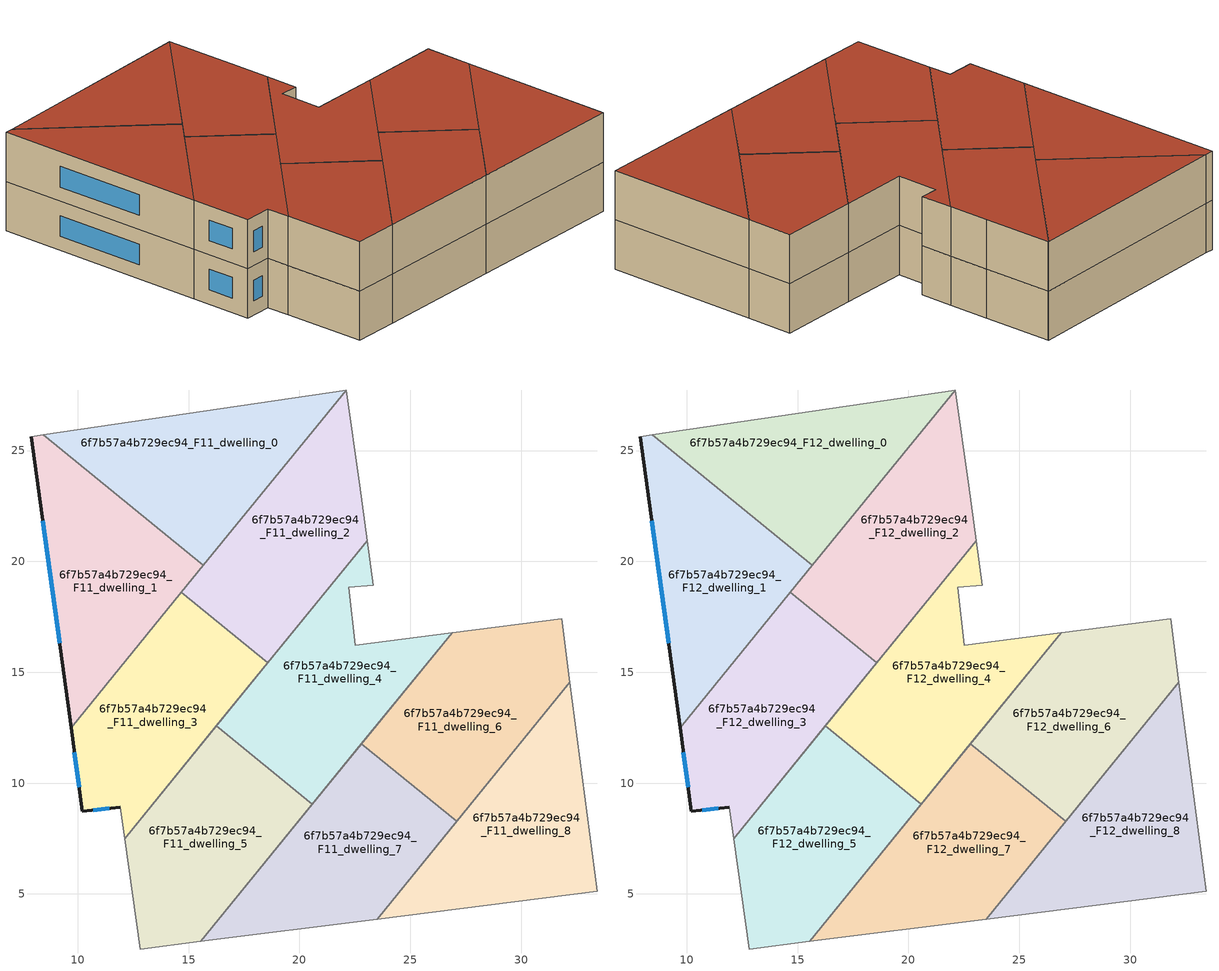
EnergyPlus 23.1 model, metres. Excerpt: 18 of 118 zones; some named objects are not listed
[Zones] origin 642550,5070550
6f7b57a4b729ec94_F11_dwelling_0
 floor to 6f7b57a4b729ec94_F10_dwelling_0 (EU_floor_Construction): 22.1,27.73 15.66,19.82 8.43,25.71 z33
 wall to 6f7b57a4b729ec94_F11_dwelling_1 (EU_wall_Construction): 8.43,25.71 15.66,19.82 z33:36
 wall adiabatic (EU_wall_Construction): 15.66,19.82 22.1,27.73 8.43,25.71 z33:36
6f7b57a4b729ec94_F11_dwelling_1
 floor to 6f7b57a4b729ec94_F10_dwelling_1 (EU_floor_Construction): 15.66,19.82 9.69,12.5 7.91,25.63 8.43,25.71 z33
 wall outside (EU_wall_Construction): 7.91,25.63 9.69,12.5 z33:36
 wall adiabatic (EU_wall_Construction): 8.43,25.71 7.91,25.63 z33:36
 wall to 6f7b57a4b729ec94_F11_dwelling_3 (EU_wall_Construction): 9.69,12.5 14.67,18.6 z33:36
 wall to 6f7b57a4b729ec94_F11_dwelling_2 (EU_wall_Construction): 14.67,18.6 15.66,19.82 z33:36
 window (EU_Window_Construction): 8.43,21.83 9.18,16.31 z33.87:35.13
6f7b57a4b729ec94_F11_dwelling_2
 floor to 6f7b57a4b729ec94_F10_dwelling_2 (EU_floor_Construction): 22.12,27.73 22.72,23.43 23.05,20.93 18.57,15.42 14.67,18.6 22.1,27.73 z33
 wall adiabatic (EU_wall_Construction): 18.57,15.42 23.05,20.93 22.72,23.43 22.12,27.73 22.1,27.73 15.66,19.82 z33:36
 wall to 6f7b57a4b729ec94_F11_dwelling_3 (EU_wall_Construction): 14.67,18.6 18.57,15.42 z33:36
6f7b57a4b729ec94_F11_dwelling_3
 floor to 6f7b57a4b729ec94_F10_dwelling_3 (EU_floor_Construction): 18.57,15.42 12.11,7.5 11.91,8.92 10.21,8.72 9.69,12.5 14.67,18.6 z33
 wall outside (EU_wall_Construction): 9.69,12.5 10.21,8.72 11.91,8.92 z33:36
 wall adiabatic (EU_wall_Construction): 11.91,8.92 12.11,7.5 18.57,15.42 z33:36
 window (EU_Window_Construction): 10.7,8.78 11.41,8.86 / 9.84,11.4 10.06,9.82 z33.87:35.13
6f7b57a4b729ec94_F11_dwelling_4
 floor to 6f7b57a4b729ec94_F10_dwelling_4 (EU_floor_Construction): 23.05,20.93 23.32,18.93 22.22,18.83 22.52,16.22 26.88,16.79 20.58,9.05 16.25,12.58 z33
 wall adiabatic (EU_wall_Construction): 20.58,9.05 26.88,16.79 22.52,16.22 22.22,18.83 23.32,18.93 23.05,20.93 16.25,12.58 z33:36
 wall to 6f7b57a4b729ec94_F11_dwelling_5 (EU_wall_Construction): 16.25,12.58 20.58,9.05 z33:36
6f7b57a4b729ec94_F11_dwelling_5
 floor to 6f7b57a4b729ec94_F10_dwelling_5 (EU_floor_Construction): 20.58,9.05 15.54,2.86 12.81,2.52 12.11,7.5 16.25,12.58 z33
 wall adiabatic (EU_wall_Construction): 16.25,12.58 12.11,7.5 12.81,2.52 15.54,2.86 20.58,9.05 z33:36
6f7b57a4b729ec94_F11_dwelling_6
 floor to 6f7b57a4b729ec94_F10_dwelling_6 (EU_floor_Construction): 31.82,17.42 32.2,14.54 27.09,8.27 22.8,11.77 26.88,16.79 z33
 wall adiabatic (EU_wall_Construction): 27.09,8.27 32.2,14.54 31.82,17.42 26.88,16.79 22.8,11.77 z33:36
 wall to 6f7b57a4b729ec94_F11_dwelling_7 (EU_wall_Construction): 22.8,11.77 27.09,8.27 z33:36
6f7b57a4b729ec94_F11_dwelling_7
 floor to 6f7b57a4b729ec94_F10_dwelling_7 (EU_floor_Construction): 27.09,8.27 23.5,3.86 15.54,2.86 22.8,11.77 z33
 wall adiabatic (EU_wall_Construction): 22.8,11.77 15.54,2.86 23.5,3.86 27.09,8.27 z33:36
6f7b57a4b729ec94_F11_dwelling_8
 floor to 6f7b57a4b729ec94_F10_dwelling_8 (EU_floor_Construction): 32.2,14.54 33.42,5.11 23.5,3.86 z33
 wall adiabatic (EU_wall_Construction): 33.42,5.11 32.2,14.54 23.5,3.86 33.42,5.11 z33:36
6f7b57a4b729ec94_F12_dwelling_0
 floor to 6f7b57a4b729ec94_F11_dwelling_0 (EU_floor_Construction): 22.1,27.73 15.66,19.82 8.43,25.71 z36
 wall to 6f7b57a4b729ec94_F12_dwelling_1 (EU_wall_Construction): 8.43,25.71 15.66,19.82 z36:39
 wall adiabatic (EU_wall_Construction): 15.66,19.82 22.1,27.73 8.43,25.71 z36:39
 roof outside (EU_roof_Construction): 15.66,19.82 22.1,27.73 8.43,25.71 z39
6f7b57a4b729ec94_F12_dwelling_1
 floor to 6f7b57a4b729ec94_F11_dwelling_1 (EU_floor_Construction): 15.66,19.82 9.69,12.5 7.91,25.63 8.43,25.71 z36
 wall outside (EU_wall_Construction): 7.91,25.63 9.69,12.5 z36:39
 wall adiabatic (EU_wall_Construction): 8.43,25.71 7.91,25.63 z36:39
 wall to 6f7b57a4b729ec94_F12_dwelling_3 (EU_wall_Construction): 9.69,12.5 14.67,18.6 z36:39
 wall to 6f7b57a4b729ec94_F12_dwelling_2 (EU_wall_Construction): 14.67,18.6 15.66,19.82 z36:39
 window (EU_Window_Construction): 8.43,21.83 9.18,16.31 z36.87:38.13
 roof outside (EU_roof_Construction): 9.69,12.5 15.66,19.82 8.43,25.71 7.91,25.63 z39
6f7b57a4b729ec94_F12_dwelling_2
 floor to 6f7b57a4b729ec94_F11_dwelling_2 (EU_floor_Construction): 22.12,27.73 22.72,23.43 23.05,20.93 18.57,15.42 14.67,18.6 22.1,27.73 z36
 wall adiabatic (EU_wall_Construction): 18.57,15.42 23.05,20.93 22.72,23.43 22.12,27.73 22.1,27.73 15.66,19.82 z36:39
 wall to 6f7b57a4b729ec94_F12_dwelling_3 (EU_wall_Construction): 14.67,18.6 18.57,15.42 z36:39
 roof outside (EU_roof_Construction): 18.57,15.42 23.05,20.93 22.72,23.43 22.12,27.73 22.1,27.73 14.67,18.6 z39
6f7b57a4b729ec94_F12_dwelling_3
 floor to 6f7b57a4b729ec94_F11_dwelling_3 (EU_floor_Construction): 18.57,15.42 12.11,7.5 11.91,8.92 10.21,8.72 9.69,12.5 14.67,18.6 z36
 wall outside (EU_wall_Construction): 9.69,12.5 10.21,8.72 11.91,8.92 z36:39
 wall adiabatic (EU_wall_Construction): 11.91,8.92 12.11,7.5 18.57,15.42 z36:39
 window (EU_Window_Construction): 10.7,8.78 11.41,8.86 / 9.84,11.4 10.06,9.82 z36.87:38.13
 roof outside (EU_roof_Construction): 12.11,7.5 18.57,15.42 14.67,18.6 9.69,12.5 10.21,8.72 11.91,8.92 z39
6f7b57a4b729ec94_F12_dwelling_4
 floor to 6f7b57a4b729ec94_F11_dwelling_4 (EU_floor_Construction): 23.05,20.93 23.32,18.93 22.22,18.83 22.52,16.22 26.88,16.79 20.58,9.05 16.25,12.58 z36
 wall adiabatic (EU_wall_Construction): 20.58,9.05 26.88,16.79 22.52,16.22 22.22,18.83 23.32,18.93 23.05,20.93 16.25,12.58 z36:39
 wall to 6f7b57a4b729ec94_F12_dwelling_5 (EU_wall_Construction): 16.25,12.58 20.58,9.05 z36:39
 roof outside (EU_roof_Construction): 20.58,9.05 26.88,16.79 22.52,16.22 22.22,18.83 23.32,18.93 23.05,20.93 16.25,12.58 z39
6f7b57a4b729ec94_F12_dwelling_5
 floor to 6f7b57a4b729ec94_F11_dwelling_5 (EU_floor_Construction): 20.58,9.05 15.54,2.86 12.81,2.52 12.11,7.5 16.25,12.58 z36
 wall adiabatic (EU_wall_Construction): 16.25,12.58 12.11,7.5 12.81,2.52 15.54,2.86 20.58,9.05 z36:39
 roof outside (EU_roof_Construction): 15.54,2.86 20.58,9.05 16.25,12.58 12.11,7.5 12.81,2.52 z39
6f7b57a4b729ec94_F12_dwelling_6
 floor to 6f7b57a4b729ec94_F11_dwelling_6 (EU_floor_Construction): 31.82,17.42 32.2,14.54 27.09,8.27 22.8,11.77 26.88,16.79 z36
 wall adiabatic (EU_wall_Construction): 27.09,8.27 32.2,14.54 31.82,17.42 26.88,16.79 22.8,11.77 z36:39
 wall to 6f7b57a4b729ec94_F12_dwelling_7 (EU_wall_Construction): 22.8,11.77 27.09,8.27 z36:39
 roof outside (EU_roof_Construction): 27.09,8.27 32.2,14.54 31.82,17.42 26.88,16.79 22.8,11.77 z39
6f7b57a4b729ec94_F12_dwelling_7
 floor to 6f7b57a4b729ec94_F11_dwelling_7 (EU_floor_Construction): 27.09,8.27 23.5,3.86 15.54,2.86 22.8,11.77 z36
 wall adiabatic (EU_wall_Construction): 22.8,11.77 15.54,2.86 23.5,3.86 27.09,8.27 z36:39
 roof outside (EU_roof_Construction): 23.5,3.86 27.09,8.27 22.8,11.77 15.54,2.86 z39
6f7b57a4b729ec94_F12_dwelling_8
 floor to 6f7b57a4b729ec94_F11_dwelling_8 (EU_floor_Construction): 32.2,14.54 33.42,5.11 23.5,3.86 z36
 wall adiabatic (EU_wall_Construction): 33.42,5.11 32.2,14.54 23.5,3.86 33.42,5.11 z36:39
 roof outside (EU_roof_Construction): 33.42,5.11 32.2,14.54 23.5,3.86 z39
[Building]
EU S2 Campaign: North Axis=0; Terrain=City; Solar Distribution=FullExterior
[Site:Location]
Lyon-Bron: Latitude=45.75; Longitude=5; Time Zone=1; Elevation=198
[SizingPeriod:WeatherFileDays]
AnnualSizingPeriod: Begin Month=1; Begin Day of Month=1; End Month=12; End Day of Month=31; Day of Week for Start Day=Monday; Use Weather File Daylight Saving Period=No; Use Weather File Rain and Snow Indicators=No
[MATERIAL]
EU_InternalMass_Material: Roughness=MediumRough; Thickness=0.1; Conductivity=1; Density=1800; Specific Heat=900; Thermal Absorptance=0.9; Solar Absorptance=0.7; Visible Absorptance=0.7
[MATERIAL:NOMASS] Roughness=MediumRough; Thermal Absorptance=0.9; Solar Absorptance=0.7; Visible Absorptance=0.7
Name | Thermal Resistance
EU_wall_NoMass | 1.15691
EU_roof_NoMass | 1.19505
EU_floor_NoMass | 1.78277
[WINDOWMATERIAL:SIMPLEGLAZINGSYSTEM]
EU_Window_SimpleGlazing: UFactor=2.71266; Solar Heat Gain Coefficient=0.75; Visible Transmittance=0.75
[CONSTRUCTION]
EU_wall_Construction: EU_wall_NoMass
EU_roof_Construction: EU_roof_NoMass
EU_floor_Construction: EU_floor_NoMass
EU_Window_Construction: EU_Window_SimpleGlazing
EU_InternalMass_Construction: EU_InternalMass_Material
[ZONE] Type=1; Multiplier=1; Ceiling Height=autocalculate; Floor Area=autocalculate; Part of Total Floor Area=Yes
Name | Volume
6f7b57a4b729ec94_F11_dwelling_0; 6f7b57a4b729ec94_F12_dwelling_0 | 142.692
6f7b57a4b729ec94_F11_dwelling_1; 6f7b57a4b729ec94_F12_dwelling_1 | 142.683
6f7b57a4b729ec94_F11_dwelling_2; 6f7b57a4b729ec94_F12_dwelling_2 | 142.67
6f7b57a4b729ec94_F11_dwelling_3; 6f7b57a4b729ec94_F12_dwelling_3 | 142.656
6f7b57a4b729ec94_F11_dwelling_4; 6f7b57a4b729ec94_F12_dwelling_4 | 142.681
6f7b57a4b729ec94_F11_dwelling_5; 6f7b57a4b729ec94_F12_dwelling_5; 6f7b57a4b729ec94_F11_dwelling_8; 6f7b57a4b729ec94_F12_dwelling_8 | 142.671
6f7b57a4b729ec94_F11_dwelling_6; 6f7b57a4b729ec94_F12_dwelling_6 | 142.677
6f7b57a4b729ec94_F11_dwelling_7; 6f7b57a4b729ec94_F12_dwelling_7 | 142.685
[INTERNALMASS] Construction=EU_InternalMass_Construction
Name | Zone or ZoneList | Surface Area
6f7b57a4b729ec94_F11_dwelling_0_EU_InternalMass | 6f7b57a4b729ec94_F11_dwelling_0 | 47.5629
6f7b57a4b729ec94_F11_dwelling_1_EU_InternalMass | 6f7b57a4b729ec94_F11_dwelling_1 | 47.5624
6f7b57a4b729ec94_F11_dwelling_2_EU_InternalMass | 6f7b57a4b729ec94_F11_dwelling_2 | 47.5574
6f7b57a4b729ec94_F11_dwelling_3_EU_InternalMass | 6f7b57a4b729ec94_F11_dwelling_3 | 47.552
6f7b57a4b729ec94_F11_dwelling_4_EU_InternalMass | 6f7b57a4b729ec94_F11_dwelling_4 | 47.5595
6f7b57a4b729ec94_F11_dwelling_5_EU_InternalMass | 6f7b57a4b729ec94_F11_dwelling_5 | 47.5563
6f7b57a4b729ec94_F11_dwelling_6_EU_InternalMass | 6f7b57a4b729ec94_F11_dwelling_6 | 47.5597
6f7b57a4b729ec94_F11_dwelling_7_EU_InternalMass | 6f7b57a4b729ec94_F11_dwelling_7 | 47.5609
6f7b57a4b729ec94_F11_dwelling_8_EU_InternalMass | 6f7b57a4b729ec94_F11_dwelling_8 | 47.5567
6f7b57a4b729ec94_F12_dwelling_0_EU_InternalMass | 6f7b57a4b729ec94_F12_dwelling_0 | 47.5629
6f7b57a4b729ec94_F12_dwelling_1_EU_InternalMass | 6f7b57a4b729ec94_F12_dwelling_1 | 47.5624
6f7b57a4b729ec94_F12_dwelling_2_EU_InternalMass | 6f7b57a4b729ec94_F12_dwelling_2 | 47.5574
6f7b57a4b729ec94_F12_dwelling_3_EU_InternalMass | 6f7b57a4b729ec94_F12_dwelling_3 | 47.552
6f7b57a4b729ec94_F12_dwelling_4_EU_InternalMass | 6f7b57a4b729ec94_F12_dwelling_4 | 47.5595
6f7b57a4b729ec94_F12_dwelling_5_EU_InternalMass | 6f7b57a4b729ec94_F12_dwelling_5 | 47.5563
6f7b57a4b729ec94_F12_dwelling_6_EU_InternalMass | 6f7b57a4b729ec94_F12_dwelling_6 | 47.5597
6f7b57a4b729ec94_F12_dwelling_7_EU_InternalMass | 6f7b57a4b729ec94_F12_dwelling_7 | 47.5609
6f7b57a4b729ec94_F12_dwelling_8_EU_InternalMass | 6f7b57a4b729ec94_F12_dwelling_8 | 47.5567
[OTHEREQUIPMENT] Fuel Type=Electricity; Design Level Calculation Method=Watts/Area; Power per Zone Floor Area=1; Fraction Latent=0; Fraction Radiant=0; Fraction Lost=0; Carbon Dioxide Generation Rate=0; EndUse Subcategory=EU_Step8_InternalGains
Name | Zone or ZoneList or Space or SpaceList | Schedule
EU_Step8_InternalGain_6f7b57a4b729ec94_F11_dwelling_0_f000 | 6f7b57a4b729ec94_F11_dwelling_0 | EU_Step8_GainSchedule_6f7b57a4b729ec94_F11_dwelling_0_f000
EU_Step8_InternalGain_6f7b57a4b729ec94_F11_dwelling_1_f000 | 6f7b57a4b729ec94_F11_dwelling_1 | EU_Step8_GainSchedule_6f7b57a4b729ec94_F11_dwelling_1_f000
EU_Step8_InternalGain_6f7b57a4b729ec94_F11_dwelling_2_f000 | 6f7b57a4b729ec94_F11_dwelling_2 | EU_Step8_GainSchedule_6f7b57a4b729ec94_F11_dwelling_2_f000
EU_Step8_InternalGain_6f7b57a4b729ec94_F11_dwelling_3_f000 | 6f7b57a4b729ec94_F11_dwelling_3 | EU_Step8_GainSchedule_6f7b57a4b729ec94_F11_dwelling_3_f000
EU_Step8_InternalGain_6f7b57a4b729ec94_F11_dwelling_4_f000 | 6f7b57a4b729ec94_F11_dwelling_4 | EU_Step8_GainSchedule_6f7b57a4b729ec94_F11_dwelling_4_f000
EU_Step8_InternalGain_6f7b57a4b729ec94_F11_dwelling_5_f000 | 6f7b57a4b729ec94_F11_dwelling_5 | EU_Step8_GainSchedule_6f7b57a4b729ec94_F11_dwelling_5_f000
EU_Step8_InternalGain_6f7b57a4b729ec94_F11_dwelling_6_f000 | 6f7b57a4b729ec94_F11_dwelling_6 | EU_Step8_GainSchedule_6f7b57a4b729ec94_F11_dwelling_6_f000
EU_Step8_InternalGain_6f7b57a4b729ec94_F11_dwelling_7_f000 | 6f7b57a4b729ec94_F11_dwelling_7 | EU_Step8_GainSchedule_6f7b57a4b729ec94_F11_dwelling_7_f000
EU_Step8_InternalGain_6f7b57a4b729ec94_F11_dwelling_8_f000 | 6f7b57a4b729ec94_F11_dwelling_8 | EU_Step8_GainSchedule_6f7b57a4b729ec94_F11_dwelling_8_f000
EU_Step8_InternalGain_6f7b57a4b729ec94_F12_dwelling_0_f000 | 6f7b57a4b729ec94_F12_dwelling_0 | EU_Step8_GainSchedule_6f7b57a4b729ec94_F12_dwelling_0_f000
EU_Step8_InternalGain_6f7b57a4b729ec94_F12_dwelling_1_f000 | 6f7b57a4b729ec94_F12_dwelling_1 | EU_Step8_GainSchedule_6f7b57a4b729ec94_F12_dwelling_1_f000
EU_Step8_InternalGain_6f7b57a4b729ec94_F12_dwelling_2_f000 | 6f7b57a4b729ec94_F12_dwelling_2 | EU_Step8_GainSchedule_6f7b57a4b729ec94_F12_dwelling_2_f000
EU_Step8_InternalGain_6f7b57a4b729ec94_F12_dwelling_3_f000 | 6f7b57a4b729ec94_F12_dwelling_3 | EU_Step8_GainSchedule_6f7b57a4b729ec94_F12_dwelling_3_f000
EU_Step8_InternalGain_6f7b57a4b729ec94_F12_dwelling_4_f000 | 6f7b57a4b729ec94_F12_dwelling_4 | EU_Step8_GainSchedule_6f7b57a4b729ec94_F12_dwelling_4_f000
EU_Step8_InternalGain_6f7b57a4b729ec94_F12_dwelling_5_f000 | 6f7b57a4b729ec94_F12_dwelling_5 | EU_Step8_GainSchedule_6f7b57a4b729ec94_F12_dwelling_5_f000
EU_Step8_InternalGain_6f7b57a4b729ec94_F12_dwelling_6_f000 | 6f7b57a4b729ec94_F12_dwelling_6 | EU_Step8_GainSchedule_6f7b57a4b729ec94_F12_dwelling_6_f000
EU_Step8_InternalGain_6f7b57a4b729ec94_F12_dwelling_7_f000 | 6f7b57a4b729ec94_F12_dwelling_7 | EU_Step8_GainSchedule_6f7b57a4b729ec94_F12_dwelling_7_f000
EU_Step8_InternalGain_6f7b57a4b729ec94_F12_dwelling_8_f000 | 6f7b57a4b729ec94_F12_dwelling_8 | EU_Step8_GainSchedule_6f7b57a4b729ec94_F12_dwelling_8_f000
[ZONEVENTILATION:DESIGNFLOWRATE] Schedule=EU_AlwaysOn; Design Flow Rate Calculation Method=AirChanges/Hour; Air Changes per Hour=0.551728; Ventilation Type=Natural; Fan Pressure Rise=0; Fan Total Efficiency=1; Constant Term Coefficient=1; Temperature Term Coefficient=0; Velocity Term Coefficient=0; Velocity Squared Term Coefficient=0; Minimum Indoor Temperature=-100; Maximum Indoor Temperature=100; Delta Temperature=-100; Minimum Outdoor Temperature=-100; Maximum Outdoor Temperature=100; Maximum Wind Speed=40
Name | Zone or ZoneList or Space or SpaceList
EU_ConstantAir_6f7b57a4b729ec94_F11_dwelling_0 | 6f7b57a4b729ec94_F11_dwelling_0
EU_ConstantAir_6f7b57a4b729ec94_F11_dwelling_1 | 6f7b57a4b729ec94_F11_dwelling_1
EU_ConstantAir_6f7b57a4b729ec94_F11_dwelling_2 | 6f7b57a4b729ec94_F11_dwelling_2
EU_ConstantAir_6f7b57a4b729ec94_F11_dwelling_3 | 6f7b57a4b729ec94_F11_dwelling_3
EU_ConstantAir_6f7b57a4b729ec94_F11_dwelling_4 | 6f7b57a4b729ec94_F11_dwelling_4
EU_ConstantAir_6f7b57a4b729ec94_F11_dwelling_5 | 6f7b57a4b729ec94_F11_dwelling_5
EU_ConstantAir_6f7b57a4b729ec94_F11_dwelling_6 | 6f7b57a4b729ec94_F11_dwelling_6
EU_ConstantAir_6f7b57a4b729ec94_F11_dwelling_7 | 6f7b57a4b729ec94_F11_dwelling_7
EU_ConstantAir_6f7b57a4b729ec94_F11_dwelling_8 | 6f7b57a4b729ec94_F11_dwelling_8
EU_ConstantAir_6f7b57a4b729ec94_F12_dwelling_0 | 6f7b57a4b729ec94_F12_dwelling_0
EU_ConstantAir_6f7b57a4b729ec94_F12_dwelling_1 | 6f7b57a4b729ec94_F12_dwelling_1
EU_ConstantAir_6f7b57a4b729ec94_F12_dwelling_2 | 6f7b57a4b729ec94_F12_dwelling_2
EU_ConstantAir_6f7b57a4b729ec94_F12_dwelling_3 | 6f7b57a4b729ec94_F12_dwelling_3
EU_ConstantAir_6f7b57a4b729ec94_F12_dwelling_4 | 6f7b57a4b729ec94_F12_dwelling_4
EU_ConstantAir_6f7b57a4b729ec94_F12_dwelling_5 | 6f7b57a4b729ec94_F12_dwelling_5
EU_ConstantAir_6f7b57a4b729ec94_F12_dwelling_6 | 6f7b57a4b729ec94_F12_dwelling_6
EU_ConstantAir_6f7b57a4b729ec94_F12_dwelling_7 | 6f7b57a4b729ec94_F12_dwelling_7
EU_ConstantAir_6f7b57a4b729ec94_F12_dwelling_8 | 6f7b57a4b729ec94_F12_dwelling_8
[HVACTEMPLATE:ZONE:IDEALLOADSAIRSYSTEM] System Availability Schedule=EU_AlwaysOn; Maximum Heating Supply Air Temperature=50; Minimum Cooling Supply Air Temperature=13; Maximum Heating Supply Air Humidity Ratio=0.0156; Minimum Cooling Supply Air Humidity Ratio=0.0077; Heating Limit=NoLimit; Cooling Limit=NoLimit; Heating Availability Schedule=EU_AlwaysOn; Cooling Availability Schedule=EU_CoolingOff; Dehumidification Control Type=ConstantSensibleHeatRatio; Cooling Sensible Heat Ratio=0.7; Dehumidification Setpoint=60; Humidification Control Type=None; Humidification Setpoint=30; Outdoor Air Method=None; Outdoor Air Flow Rate per Person=0.00944; Outdoor Air Flow Rate per Zone Floor Area=0; Outdoor Air Flow Rate per Zone=0; Demand Controlled Ventilation Type=None; Outdoor Air Economizer Type=NoEconomizer; Heat Recovery Type=None; Sensible Heat Recovery Effectiveness=0.7; Latent Heat Recovery Effectiveness=0.65
Name | Template Thermostat
6f7b57a4b729ec94_F11_dwelling_0 | EU_HeatOnly_6f7b57a4b729ec94_F11_dwelling_0
6f7b57a4b729ec94_F11_dwelling_1 | EU_HeatOnly_6f7b57a4b729ec94_F11_dwelling_1
6f7b57a4b729ec94_F11_dwelling_2 | EU_HeatOnly_6f7b57a4b729ec94_F11_dwelling_2
6f7b57a4b729ec94_F11_dwelling_3 | EU_HeatOnly_6f7b57a4b729ec94_F11_dwelling_3
6f7b57a4b729ec94_F11_dwelling_4 | EU_HeatOnly_6f7b57a4b729ec94_F11_dwelling_4
6f7b57a4b729ec94_F11_dwelling_5 | EU_HeatOnly_6f7b57a4b729ec94_F11_dwelling_5
6f7b57a4b729ec94_F11_dwelling_6 | EU_HeatOnly_6f7b57a4b729ec94_F11_dwelling_6
6f7b57a4b729ec94_F11_dwelling_7 | EU_HeatOnly_6f7b57a4b729ec94_F11_dwelling_7
6f7b57a4b729ec94_F11_dwelling_8 | EU_HeatOnly_6f7b57a4b729ec94_F11_dwelling_8
6f7b57a4b729ec94_F12_dwelling_0 | EU_HeatOnly_6f7b57a4b729ec94_F12_dwelling_0
6f7b57a4b729ec94_F12_dwelling_1 | EU_HeatOnly_6f7b57a4b729ec94_F12_dwelling_1
6f7b57a4b729ec94_F12_dwelling_2 | EU_HeatOnly_6f7b57a4b729ec94_F12_dwelling_2
6f7b57a4b729ec94_F12_dwelling_3 | EU_HeatOnly_6f7b57a4b729ec94_F12_dwelling_3
6f7b57a4b729ec94_F12_dwelling_4 | EU_HeatOnly_6f7b57a4b729ec94_F12_dwelling_4
6f7b57a4b729ec94_F12_dwelling_5 | EU_HeatOnly_6f7b57a4b729ec94_F12_dwelling_5
6f7b57a4b729ec94_F12_dwelling_6 | EU_HeatOnly_6f7b57a4b729ec94_F12_dwelling_6
6f7b57a4b729ec94_F12_dwelling_7 | EU_HeatOnly_6f7b57a4b729ec94_F12_dwelling_7
6f7b57a4b729ec94_F12_dwelling_8 | EU_HeatOnly_6f7b57a4b729ec94_F12_dwelling_8
[SIZING:ZONE] Zone Cooling Design Supply Air Temperature Input Method=SupplyAirTemperature; Zone Cooling Design Supply Air Temperature=13; Zone Heating Design Supply Air Temperature Input Method=SupplyAirTemperature; Zone Heating Design Supply Air Temperature=50; Zone Cooling Design Supply Air Humidity Ratio=0.008; Zone Heating Design Supply Air Humidity Ratio=0.008; Cooling Design Air Flow Method=DesignDay; Cooling Design Air Flow Rate=0; Cooling Minimum Air Flow per Zone Floor Area=0.000762; Cooling Minimum Air Flow=0; Cooling Minimum Air Flow Fraction=0.2; Heating Design Air Flow Method=DesignDay; Heating Design Air Flow Rate=0; Heating Maximum Air Flow per Zone Floor Area=0.002032; Heating Maximum Air Flow=0.141576; Heating Maximum Air Flow Fraction=0.3; Account for Dedicated Outdoor Air System=No; Dedicated Outdoor Air System Control Strategy=NeutralSupplyAir; Dedicated Outdoor Air Low Setpoint Temperature for Design=autosize; Dedicated Outdoor Air High Setpoint Temperature for Design=autosize; Zone Load Sizing Method=Sensible Load Only No Latent Load; Zone Latent Cooling Design Supply Air Humidity Ratio Input Method=HumidityRatioDifference; Zone Cooling Design Supply Air Humidity Ratio Difference=0.005; Zone Latent Heating Design Supply Air Humidity Ratio Input Method=HumidityRatioDifference; Zone Humidification Design Supply Air Humidity Ratio Difference=0.005
6f7b57a4b729ec94_F11_dwelling_0; 6f7b57a4b729ec94_F11_dwelling_1; 6f7b57a4b729ec94_F11_dwelling_2; 6f7b57a4b729ec94_F11_dwelling_3; 6f7b57a4b729ec94_F11_dwelling_4; 6f7b57a4b729ec94_F11_dwelling_5; 6f7b57a4b729ec94_F11_dwelling_6; 6f7b57a4b729ec94_F11_dwelling_7; 6f7b57a4b729ec94_F11_dwelling_8; 6f7b57a4b729ec94_F12_dwelling_0; 6f7b57a4b729ec94_F12_dwelling_1; 6f7b57a4b729ec94_F12_dwelling_2; 6f7b57a4b729ec94_F12_dwelling_3; 6f7b57a4b729ec94_F12_dwelling_4; 6f7b57a4b729ec94_F12_dwelling_5; 6f7b57a4b729ec94_F12_dwelling_6; 6f7b57a4b729ec94_F12_dwelling_7; 6f7b57a4b729ec94_F12_dwelling_8
[SCHEDULE:CONSTANT]
Name | Hourly Value
EU_AlwaysOn | 1
EU_CoolingOff | 0
[SCHEDULE:FILE] Column Number=1; Rows to Skip at Top=0; Number of Hours of Data=8760; Column Separator=Comma; Interpolate to Timestep=No; Minutes per Item=60; Adjust Schedule for Daylight Savings=Yes
Name | File
EU_Step8_GainSchedule_6f7b57a4b729ec94_F11_dwelling_0_f000 | ../../schedules/6f7b57a4b729ec94/6f7b57a4b729ec94_F11_dwelling_0_f000_gain.csv
EU_Step8_GainSchedule_6f7b57a4b729ec94_F11_dwelling_1_f000 | ../../schedules/6f7b57a4b729ec94/6f7b57a4b729ec94_F11_dwelling_1_f000_gain.csv
EU_Step8_GainSchedule_6f7b57a4b729ec94_F11_dwelling_2_f000 | ../../schedules/6f7b57a4b729ec94/6f7b57a4b729ec94_F11_dwelling_2_f000_gain.csv
EU_Step8_GainSchedule_6f7b57a4b729ec94_F11_dwelling_3_f000 | ../../schedules/6f7b57a4b729ec94/6f7b57a4b729ec94_F11_dwelling_3_f000_gain.csv
EU_Step8_GainSchedule_6f7b57a4b729ec94_F11_dwelling_4_f000 | ../../schedules/6f7b57a4b729ec94/6f7b57a4b729ec94_F11_dwelling_4_f000_gain.csv
EU_Step8_GainSchedule_6f7b57a4b729ec94_F11_dwelling_5_f000 | ../../schedules/6f7b57a4b729ec94/6f7b57a4b729ec94_F11_dwelling_5_f000_gain.csv
EU_Step8_GainSchedule_6f7b57a4b729ec94_F11_dwelling_6_f000 | ../../schedules/6f7b57a4b729ec94/6f7b57a4b729ec94_F11_dwelling_6_f000_gain.csv
EU_Step8_GainSchedule_6f7b57a4b729ec94_F11_dwelling_7_f000 | ../../schedules/6f7b57a4b729ec94/6f7b57a4b729ec94_F11_dwelling_7_f000_gain.csv
EU_Step8_GainSchedule_6f7b57a4b729ec94_F11_dwelling_8_f000 | ../../schedules/6f7b57a4b729ec94/6f7b57a4b729ec94_F11_dwelling_8_f000_gain.csv
EU_Step8_GainSchedule_6f7b57a4b729ec94_F12_dwelling_0_f000 | ../../schedules/6f7b57a4b729ec94/6f7b57a4b729ec94_F12_dwelling_0_f000_gain.csv
EU_Step8_GainSchedule_6f7b57a4b729ec94_F12_dwelling_1_f000 | ../../schedules/6f7b57a4b729ec94/6f7b57a4b729ec94_F12_dwelling_1_f000_gain.csv
EU_Step8_GainSchedule_6f7b57a4b729ec94_F12_dwelling_2_f000 | ../../schedules/6f7b57a4b729ec94/6f7b57a4b729ec94_F12_dwelling_2_f000_gain.csv
EU_Step8_GainSchedule_6f7b57a4b729ec94_F12_dwelling_3_f000 | ../../schedules/6f7b57a4b729ec94/6f7b57a4b729ec94_F12_dwelling_3_f000_gain.csv
EU_Step8_GainSchedule_6f7b57a4b729ec94_F12_dwelling_4_f000 | ../../schedules/6f7b57a4b729ec94/6f7b57a4b729ec94_F12_dwelling_4_f000_gain.csv
EU_Step8_GainSchedule_6f7b57a4b729ec94_F12_dwelling_5_f000 | ../../schedules/6f7b57a4b729ec94/6f7b57a4b729ec94_F12_dwelling_5_f000_gain.csv
EU_Step8_GainSchedule_6f7b57a4b729ec94_F12_dwelling_6_f000 | ../../schedules/6f7b57a4b729ec94/6f7b57a4b729ec94_F12_dwelling_6_f000_gain.csv
EU_Step8_GainSchedule_6f7b57a4b729ec94_F12_dwelling_7_f000 | ../../schedules/6f7b57a4b729ec94/6f7b57a4b729ec94_F12_dwelling_7_f000_gain.csv
EU_Step8_GainSchedule_6f7b57a4b729ec94_F12_dwelling_8_f000 | ../../schedules/6f7b57a4b729ec94/6f7b57a4b729ec94_F12_dwelling_8_f000_gain.csv
